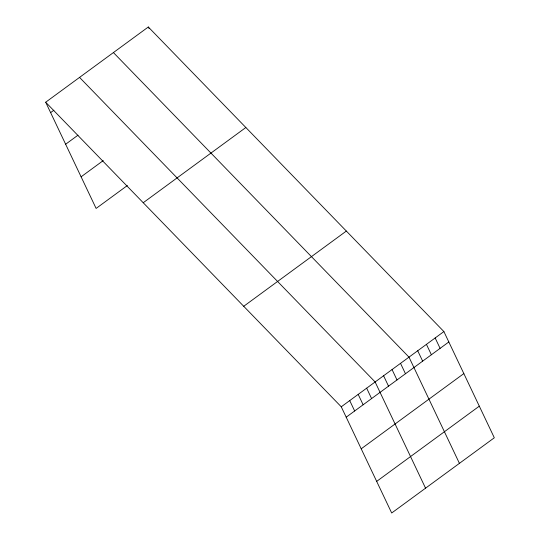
<?xml version="1.0" encoding="UTF-8"?>
<svg xmlns="http://www.w3.org/2000/svg" width="540" height="540" viewBox="0 0 540 540"><rect width="100%" height="100%" fill="white"/><g stroke="black" fill="none" stroke-linecap="round" stroke-linejoin="round"><path stroke-width="0.81" d="M45.684 102.222L148.311 27L443.887 331.567L494.316 437.778L391.689 513L341.26 406.796L45.684 102.222L96.113 208.433L127.373 185.517M50.618 112.624L53.878 110.234M65.63 144.241L78.01 135.169M81.101 176.816L103.241 160.583M143.222 202.73L245.849 127.508M243.716 306.288L346.349 231.059M341.26 406.796L443.887 331.567M346.194 417.19L448.828 341.969M361.206 448.808L463.84 373.586M376.677 481.383L479.304 406.161M113.42 52.576L408.996 357.143L459.425 463.354M79.549 77.402L375.125 381.969L425.554 488.174M435.166 337.966L440.1 348.361M426.438 344.358L431.379 354.753M417.717 350.75L422.651 361.152M400.525 363.353L405.466 373.748M392.06 369.556L396.995 379.957M383.596 375.766L388.53 386.161M366.66 388.172L371.594 398.574M358.189 394.382L363.13 404.777M349.724 400.586L354.665 410.987M148.311 27L149.02 28.485"/></g></svg>
